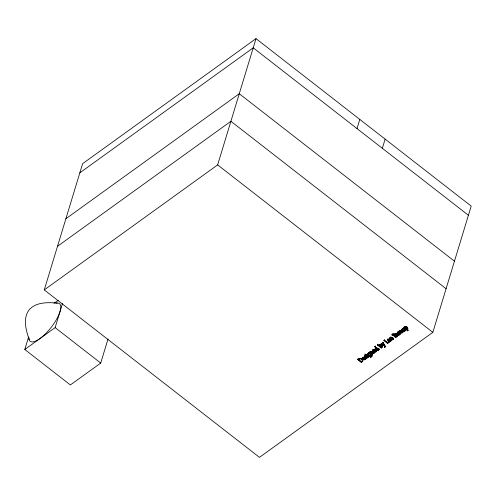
<?xml version="1.0" encoding="UTF-8"?>
<svg xmlns="http://www.w3.org/2000/svg" width="496" height="496" viewBox="0 0 496 496"><rect width="100%" height="100%" fill="white"/><g stroke="black" fill="none" stroke-linecap="round" stroke-linejoin="round"><path stroke-width="0.74" d="M365.552 354.336L364.901 354.101M364.851 354.206L365.527 354.417M365.626 357.914C365.633 360.97 361.652 358.267 364.808 358.825M376.104 350.43L375.404 351.676L373.482 351.063M390.935 339.667C391.257 342.482 386.942 340.566 389.589 340.572M393.26 337.987L392.869 339.183L392.094 339.301M402.721 331.167L401.996 332.469M364.548 355.88L365.31 356.711M367.381 356.909L367.22 357.194A1.817 1.29 16.9 0 1 366.767 357.461M397.445 332.06L398.04 332.971M108.035 338.966L100.713 363.072L70.37 384.946L24.8 349.488L28.57 337.069M44.268 289.906L82.627 163.649L256.01 38.638L471.2 206.094L432.841 332.351L259.458 457.362L44.268 289.906L217.651 164.889L256.01 38.638M24.8 349.488L55.143 327.608L62.465 303.502M357.015 128.594L359.805 119.412M382.335 148.298L385.125 139.116M362.117 359.197A2.616 1.86 16.9 0 1 362.105 361.851L361.286 362.433L357.622 359.581L357.827 358.912L358.744 359.625M361.733 361.559L361.255 361.906L358.329 359.625L359.364 358.391M361.255 361.906L361.46 361.237M361.286 362.433L362.303 361.181A2.616 1.86 16.9 0 0 362.83 360.685M364.833 357.535L363.01 358.862L363.68 357.858M364.448 357.3C364.603 358.174 361.758 357.232 362.973 358.825M365.788 356.711C365.775 358.639 362.991 356.388 365.571 354.987M363.351 359.129L364.926 357.994L365.13 357.325L364.343 356.798M368.578 357.176L369.123 356.264L368.578 357.176L365.967 355.148L366.172 354.479M365.893 356.903A2.988 2.12 16.9 0 1 365.316 357.033C363.872 356.525 365.998 356.06 365.992 355.316M365.967 355.148L366.513 354.231M362.477 357.455A1.748 1.24 16.9 0 0 362.88 359.222L364.027 359.86L365.161 359.712A2.089 1.482 16.9 0 0 365.825 358.875L366.222 357.56M367.059 357.349L367.015 357.864A1.817 1.29 16.9 0 1 366.023 358.236L366.445 358.558L366.643 357.889L367.784 357.139M369.167 352.879L368.956 353.555L368.59 353.257L368.788 352.588M368.59 353.257L369.129 352.346M372.8 353.611L372.26 354.522L369.65 352.495L369.855 351.825M369.65 352.495L370.19 351.577M369.985 352.247L370.431 352.594L370.593 351.782A1.271 0.905 16.9 0 1 370.58 351.404M372.242 355.737L371.826 356.171A2.523 1.792 16.9 0 1 370.927 356.556L370.717 357.219L370.32 356.909L370.524 356.24M370.723 357.225A2.523 1.792 16.9 0 0 371.616 356.835L372.124 356.178A1.333 0.949 16.9 0 0 372.099 355.812L371.337 354.888L371.541 354.218M372.26 354.522L372.465 353.853M373.432 350.405C372.608 348.669 376.123 349.947 374.275 350.207C372.942 349.302 372.924 352.327 373.643 350.672M376.538 347.411L376.427 348.167L374.796 346.884L375.001 346.214M374.796 346.884L375.336 345.972M375.856 351.484C374.455 352.954 372.905 350.56 375.236 351.304M370.983 351.968L371.2 351.887A0.651 0.465 16.9 0 1 371.442 351.875L373.773 353.431L374.232 352.582M373.773 353.431L374.313 352.52M373.779 351.608L375.36 350.474L375.559 349.804L374.703 349.246M381.591 346.946L381.269 348.031L377.388 345.011L377.592 344.342M377.388 345.011L377.933 344.1M372.911 349.934A1.748 1.24 16.9 0 0 373.308 351.701L374.536 352.358L375.652 352.154A2.089 1.482 16.9 0 0 376.253 351.354L376.427 350.678M378.064 350.405L378.113 350.356A1.265 0.899 16.9 0 0 378.262 349.692L378.417 348.874M378.671 349.903L379.192 349.004L378.671 349.903L378.212 349.544M383.241 342.172L383.036 342.841L385.305 346.809A0.98 0.694 16.9 0 1 385.138 347.095L385.076 347.138A1.705 1.209 16.9 0 1 384.828 347.281L384.462 346.995A0.88 0.626 16.9 0 0 384.722 346.884L384.437 345.755L380.934 344.354L381.139 343.685M380.934 344.354L381.523 343.406M384.09 345.154C382.794 344.255 386.961 346.871 382.695 343.083L382.9 342.414M381.269 348.031L382.41 346.078L381.715 345.018M383.947 340.603L384.146 339.934L387.816 342.786L387.612 343.455L383.947 340.603L384.487 339.692M384.245 344.584L384.22 345.34L384.189 344.559L383.191 344.125M384.437 345.755L384.636 345.086L383.11 344.472M384.462 346.995L384.66 346.326A0.88 0.626 16.9 0 0 384.927 346.214L384.636 345.086M384.828 347.281L385.032 346.611A1.705 1.209 16.9 0 0 385.28 346.468L385.336 346.425A0.98 0.694 16.9 0 0 385.51 346.14L385.516 345.923M384.282 340.361L387.581 342.922L387.785 342.252M389.62 338.954L389.552 339.723L388.089 339.661L388.318 340.616L388.597 339.89M387.612 343.455L389.236 342.283L389.441 341.614L389.069 341.329L387.816 342.786M388.653 340.882L390.234 339.748L390.439 339.078L389.577 338.52M390.203 337.59C391.009 336.114 393.006 338.253 391.164 337.714C389.856 337.317 390.47 339.958 390.848 338.266M391.914 334.856L392.119 334.186L392.485 334.478L392.286 335.147L391.914 334.856L393.086 333.486M393.57 338.532A2.089 1.482 16.9 0 1 393.043 339.066C392.007 340.628 389.924 338.173 392.082 338.923M392.286 335.147L392.801 334.248L392.485 334.478M391.307 339.952L391.102 340.622L390.736 340.337M396.385 336.052L395.864 336.951L392.937 334.67L393.142 334M392.937 334.67L393.458 333.777M390.978 339.208L392.559 338.067L392.764 337.398M397.569 335.755L397.023 336.666L394.413 334.639L394.618 333.969M394.413 334.639L394.959 333.721M393.632 338.278L393.427 338.948L393.061 338.656M394.754 334.391L395.2 334.738L395.362 333.926A1.271 0.905 16.9 0 1 395.349 333.548M396.757 336.338L395.579 337.708L395.213 337.423L395.734 336.524L394.562 335.612M395.213 337.423L395.734 336.524M395.579 337.708L395.783 337.038L395.417 336.753M395.864 336.951L396.068 336.282M399.875 333.473A1.631 1.153 16.9 0 0 398.914 333.647C396.75 334.168 397.222 332.022 398.443 331.291M397.023 336.666L397.228 335.997M398.096 332.574L398.865 331.619M398.865 333.603L399.069 332.934M397.364 336.424L395.889 335.271A1.091 0.775 16.9 0 1 395.69 334.068L395.969 334.031A0.651 0.465 16.9 0 1 396.211 334.019L398.536 335.575L398.741 334.905M400.508 333.672L400.235 334.416L399.311 334.862L398.889 334.533L399.094 333.864M398.536 335.575L399.038 334.695M401.543 330.553L401.338 331.223L399.894 331.142L400.105 332.115L400.303 331.446M399.311 334.862C399.497 334.143 401.202 333.492 399.689 333.12M403.006 331.762A2.089 1.482 16.9 0 1 402.504 332.246C401.642 333.765 399.33 331.489 401.376 332.072M400.439 332.388L402.02 331.247L402.225 330.578L401.506 330.088M408.152 329.945L407.607 330.857L403.781 327.881L403.986 327.211M403.781 327.881L404.327 326.969M403.093 331.458L402.888 332.128L402.516 331.836M404.122 327.639L404.593 328.005L404.748 327.18A1.327 0.942 16.9 0 1 404.804 326.616M407.948 330.615L406.342 329.363L406.639 328.705A1.215 0.862 16.9 0 0 407.619 328.594M407.607 330.857L407.96 330.082M367.741 353.412L368.255 354.696M407.96 328.228L407.613 328.588M402.603 331.576L401.946 332.072M388.269 339.022L387.878 339.27M368.305 353.4L368.274 354.057M371.653 355.756L371.826 355.434A0.961 0.682 16.9 0 0 371.808 355.173L371.113 354.398M393.055 338.532L392.627 338.842M375.838 347.95L375.943 348.942M370.493 354.832L370.431 353.896M382.645 346.58L382.484 346.704A1.203 0.856 16.9 0 1 381.672 346.865M379.924 344.484L379.862 344.528A1.327 0.942 16.9 0 0 379.62 345.297A1.327 0.942 16.9 0 0 379.415 345.966C379.136 343.79 383.904 345.551 382.335 347.336A1.203 0.856 16.9 0 1 381.306 347.504L381.418 346.809L381.219 347.473L381.604 347.783M79.837 172.831L253.22 47.821L468.41 215.276M65.887 218.742L239.27 93.732L454.46 261.187M57.517 246.289L230.9 121.278L446.09 288.734M53.983 303.347L58.23 300.285M357.622 359.581L359.947 358.422A1.779 1.259 16.9 0 1 360.592 358.49L362.018 359.253M358.329 359.625L359.997 358.831A1.414 1.004 16.9 0 1 360.511 358.887L361.565 359.433M382.695 343.083L383.036 342.841M363.89 357.746L364.374 357.356M374.263 350.226L374.883 349.779M389.292 339.388L389.757 339.053M391.617 337.708L392.082 337.373M401.004 330.944L401.462 330.609M373.438 351.342L375.559 349.804M388.318 340.616L390.141 339.289M390.643 338.935L392.565 337.54M400.105 332.115L402.027 330.72M387.581 342.922L388.87 341.998L389.236 342.283M402.659 328.606L402.516 329.611M399.664 330.77L401.01 330.268M373.004 349.996L374.071 349.779L375.36 350.474M362.57 357.517L363.642 357.3L364.926 357.994M407.408 329.257C408.797 328.005 405.877 326.015 404.736 327.131A1.327 0.942 16.9 0 0 404.544 327.85L404.6 327.999M390.532 341.428L389.41 341.626L388.157 341M375.385 348.279L375.447 348.242A1.153 0.818 16.9 0 1 376.427 348.161M404.469 330.317L404.941 329.784L404.587 329.084M381.858 347.157L380.196 346.692M377.692 349.612L378.144 349.11L377.828 348.428M376.098 347.789L377.698 348.316M368.621 353.177L369.756 353.344M365.626 355.39L364.994 355.942L365.515 356.351A2.988 2.12 16.9 0 0 365.819 356.314M398.548 331.675L397.674 332.847L398.183 333.324A2.988 2.12 16.9 0 0 398.765 333.207M365.323 355.669L365.788 355.985M406.987 328.445L407.545 327.918L407.135 327.137M364.907 359.216L365.428 359.005A2.089 1.482 16.9 0 0 365.589 358.875M366.445 358.558L367.617 357.69L366.823 356.816M390.073 340.981L390.73 340.758A2.089 1.482 16.9 0 0 391.046 340.492M381.529 346.586L382.174 346.45L381.567 345.724M57.344 303.037C47.814 302.318 35.365 301.934 28.756 310.335C22.68 318.984 26.164 330.621 29.171 339.698M389.614 340.957L388.362 340.33M399.894 332.45L400.241 332.568M406.348 329.356L406.435 329.375A1.215 0.862 16.9 0 0 407.414 329.263M391.629 339.202L390.687 338.656M401.01 332.351L400.148 331.836M381.796 343.945L382.67 344.298M381.319 344.075L384.04 345.253M363.835 359.067L363.053 358.583A1.748 1.24 16.9 0 1 362.402 357.362M361.063 358.335L361.59 358.633M403.893 328.6L404.488 328.991M397.042 333.132L397.687 333.579M372.279 350.988L373.519 351.9M396.955 333.548L397.538 333.969M372.192 351.404L372.775 351.831M364.318 357.201L363.053 357.163L363.215 358.193M361.894 358.335L362.223 358.583M402.647 330.293L401.847 329.164M402.442 330.962C400.222 329.617 403.384 327.682 404.569 329.375M217.651 164.889L432.841 332.351M406.546 328.693L407.445 329.394M404.463 327.583L404.941 327.955M405.66 328.513L406.856 329.443M407.092 329.629L407.811 330.187M405.325 328.569C406.1 329.871 408.45 328.662 406.695 327.608M402.02 331.247C401.617 330.782 399.906 329.983 400.018 331.037M398.238 331.96L398.66 332.289M397.631 334.044L398.003 334.335M398.877 335.333L396.651 333.715L395.337 333.901A1.271 0.905 16.9 0 0 395.151 334.595L395.207 334.732M395.07 333.808L395.399 334.068M394.779 334.093L397.067 335.873M392.888 334.155L393.254 334.447M396.18 336.722L396.552 337.007M392.603 334.918L395.529 337.193M392.559 338.067C392.187 337.491 390.073 336.815 390.656 338.043M390.234 339.748C389.738 338.917 387.382 338.681 388.523 339.946M384.66 346.326L385.032 346.611M379.018 344.943L379.669 345.452L379.465 346.121L377.729 344.77M377.834 344.534L378.808 345.284M379.049 345.476L380.742 346.797M380.984 346.983L381.474 347.361M375.305 346.456L375.714 346.772M378.504 348.942L378.876 349.234M375.131 346.642L379.012 349.655M375.856 351.063L376.222 351.348M372.868 351.9L373.234 352.191M373.513 352.402L373.978 352.761M374.108 353.189L371.888 351.571L370.574 351.757A1.271 0.905 16.9 0 0 370.388 352.451L370.438 352.588M370.276 351.645L370.636 351.924M370.016 351.949L372.298 353.729M371.12 353.133L372.595 354.28M369.836 353.4L370.27 353.741M368.925 353.016L371.337 354.888M369.997 354.355C369.204 353.016 366.959 354.336 368.596 355.291M367.034 354.64L368.075 355.452M366.693 354.882L368.261 356.103M366.308 354.9L368.919 356.934M365.428 358.583L365.794 358.868M358.534 358.955L359.079 359.383M358.974 359.805L359.426 360.164M359.656 360.338L360.803 361.231M361.032 361.41L361.491 361.764M55.143 327.608L100.713 363.072M406.962 326.988L406.844 326.901A1.184 0.837 16.9 0 0 406.329 326.542M390.482 339.326L391.735 339.952L392.857 339.754A2.089 1.482 16.9 0 0 393.458 338.954M399.888 333.616L399.881 334.161A1.817 1.29 16.9 0 1 398.889 334.533M383.247 342.934L384.121 344.23M400.198 333.058L400.086 333.492A1.817 1.29 16.9 0 1 399.528 333.796M378.436 348.955L378.46 349.023A1.265 0.899 16.9 0 1 378.324 349.686L378.268 349.736A1.779 1.265 16.9 0 1 376.135 349.606A1.779 1.265 16.9 0 1 375.435 347.987M361.665 359.364A2.139 1.519 16.9 0 1 361.807 361.615M362.316 358.527A2.616 1.86 16.9 0 1 362.923 359.352M361.671 358.558A2.176 1.544 16.9 0 1 362.037 360.97M366.042 357.349A1.631 1.153 16.9 0 1 367.003 357.176M365.918 356.934A2.654 1.879 16.9 0 1 366.742 356.785M366.246 356.68A1.631 1.153 16.9 0 1 367.207 356.506M370.084 354.268A1.215 0.862 16.9 0 1 370.32 355.632A1.215 0.862 16.9 0 1 368.509 355.328M370.599 355.799A1.339 0.955 16.9 0 0 370.766 355.012L370.94 354.274L370.741 354.938L371.603 355.843A0.961 0.682 16.9 0 1 371.628 356.103L371.448 356.426A2.344 1.662 16.9 0 1 370.32 356.897M370.723 355.905A1.649 1.172 16.9 0 1 368.305 355.551L367.505 354.541L367.914 353.667A1.19 0.843 16.9 0 1 368.956 353.543M371.678 355.775A2.344 1.662 16.9 0 1 370.673 356.209M370.996 354.417A1.339 0.955 16.9 0 1 370.803 355.13M370.927 355.235A1.649 1.172 16.9 0 1 369.439 355.403M368.776 355.099A1.649 1.172 16.9 0 1 368.509 354.882M371.132 353.121A1.091 0.775 16.9 0 1 370.927 351.924M371.244 352.383A1.091 0.775 16.9 0 1 370.983 351.404M373.513 351.032A1.748 1.24 16.9 0 1 372.992 349.413M378.088 350.424A1.779 1.265 16.9 0 1 375.72 350.126A1.779 1.265 16.9 0 1 375.478 348.347M375.708 347.541A1.153 0.818 16.9 0 1 376.631 347.491M380.128 346.76A1.203 0.856 16.9 0 1 379.874 345.414A1.203 0.856 16.9 0 1 381.66 345.681M380.048 345.867A1.184 0.843 16.9 0 1 379.967 344.863A1.184 0.843 16.9 0 1 381.201 344.652M391.133 340.628A2.089 1.482 16.9 0 1 390.513 341.415M388.188 340.975A1.748 1.24 16.9 0 1 387.785 339.208M388.393 340.306A1.748 1.24 16.9 0 1 387.729 339.004M390.513 339.301A1.748 1.24 16.9 0 1 390.11 337.534M390.718 338.632A1.748 1.24 16.9 0 1 390.191 337.013M396.056 334.558A1.091 0.775 16.9 0 1 395.752 333.541M398.79 333.238A2.654 1.879 16.9 0 1 399.609 333.083M402.913 332.134A2.089 1.482 16.9 0 1 402.299 332.915L401.196 333.132L399.943 332.506A1.748 1.24 16.9 0 1 399.571 330.714M400.173 331.812A1.748 1.24 16.9 0 1 399.503 330.559M404.618 329.338A1.804 1.277 16.9 0 1 404.854 331.216A1.804 1.277 16.9 0 1 402.361 331.024M405.443 329.573A1.804 1.277 16.9 0 1 404.562 330.782C399.571 331.824 404.035 326.349 404.562 330.782A1.804 1.277 16.9 0 1 402.566 330.355M405.251 328.643A1.203 0.856 16.9 0 1 405.003 327.298A1.203 0.856 16.9 0 1 406.788 327.565M405.133 327.701A1.184 0.837 16.9 0 1 405.381 326.554M55.831 303.254A23.833 7.986 -52.1 0 1 51.051 327.521A23.833 7.986 -52.1 0 1 28.917 337.664M377.946 349.742C374.641 352.216 375.23 345.489 377.946 349.742"/></g></svg>
